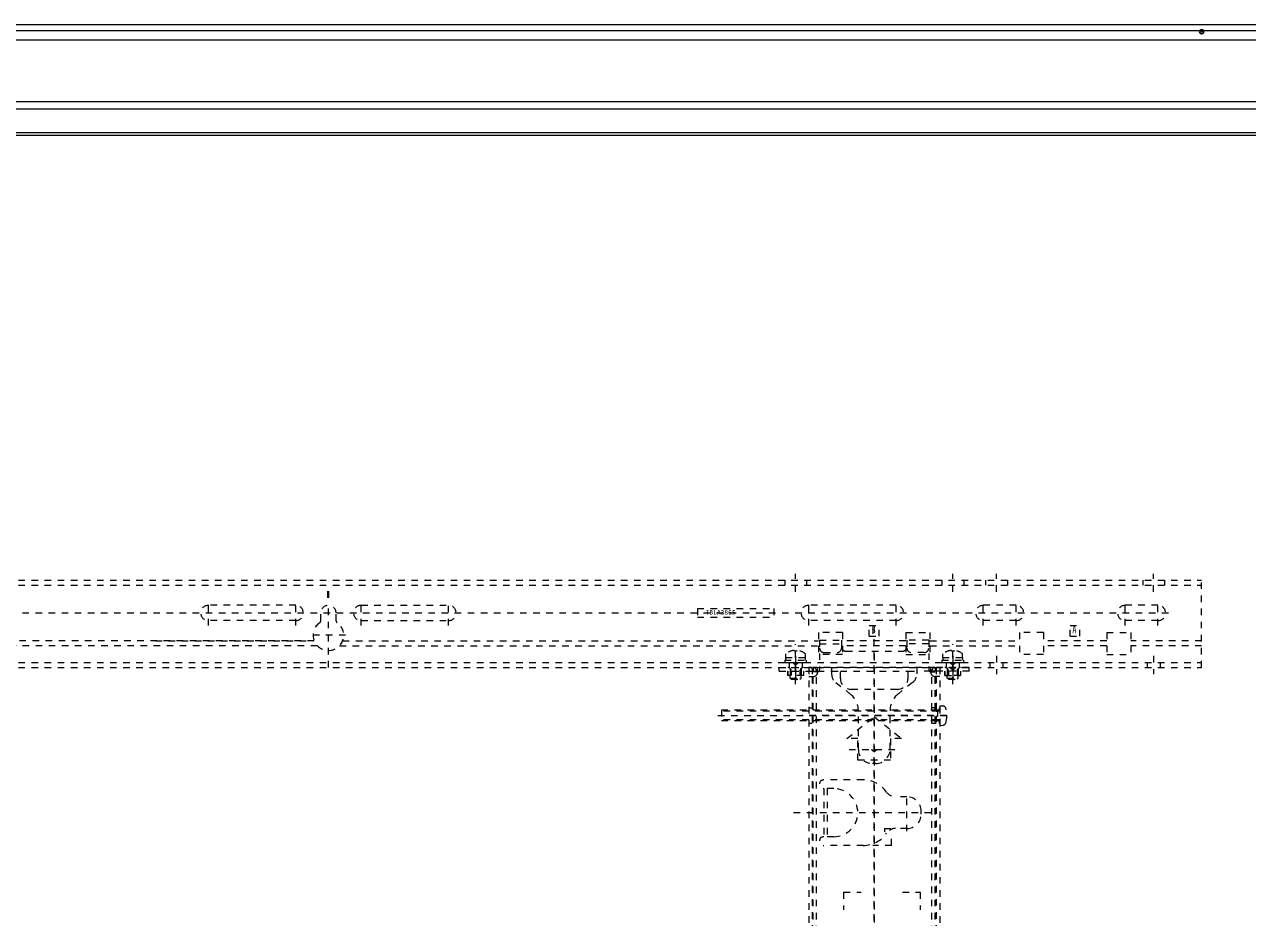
# Model space of a CAD drawing. Units: millimetres, scale not verified. Extents: x -98 to 63, y -194 to 57.
# Drawn here: x -30.47 to -11.8, y 16.59 to 30.23 of the extents above; entities that cross this region are included whole.
import ezdxf
from ezdxf.enums import TextEntityAlignment as Align

# ---------------------------------------------------------------- set-up
doc = ezdxf.new("R2010")
doc.units = ezdxf.units.MM
doc.header["$LTSCALE"] = 0.125
doc.header["$PDMODE"] = 32
doc.header["$PDSIZE"] = 0.0625
doc.linetypes.add('USER5', pattern=[1.4, 0.7, -0.7])
doc.layers.add('0-4_DEFPOINTS', color=7, linetype='Continuous')
doc.layers.add('0-5_GAIKEI', color=1, linetype='USER5', lineweight=18)
doc.layers.add('0-6_SUNPO', color=3, linetype='Continuous', lineweight=18)
doc.styles.add('ＭＳ ゴシック', font='')
doc.styles.get('ＭＳ ゴシック').set_extended_font_data('MS Gothic')

# ---------------------------------------------------------------- blocks, each defined once
blk = doc.blocks.new('D9')
at = {"layer": '0-4_DEFPOINTS'}
blk.add_point((-20.7606, 25.5116), dxfattribs=at)

msp = doc.modelspace()

# ---------------------------------------------------------------- linework, layer by layer
at = {"layer": '0-5_GAIKEI', "color": 7, "linetype": 'Continuous'}
msp.add_line((-49.0134, 30.2319), (-2.6464, 30.2319), dxfattribs=at)
at = {"layer": '0-5_GAIKEI', "linetype": 'Continuous'}
for p, q in [((-48.9245, 30.1416), (-2.7353, 30.1416)), ((-2.8865, 29.9904), (-48.7732, 29.9904)), ((-3.8687, 29.0512), (-47.7911, 29.0512)), ((-47.7866, 28.9455), (-3.8732, 28.9455)), ((-4.2879, 28.5787), (-47.3718, 28.5787)), ((-47.362, 28.5386), (-4.2977, 28.5386))]:
    msp.add_line(p, q, dxfattribs=at)
at = {"layer": '0-5_GAIKEI'}
for p, q in [((-39.1632, 21.7435), (-12.4965, 21.7435)), ((-39.1632, 21.6669), (-12.4965, 21.6669)), ((-25.8365, 21.4769), (-25.8365, 21.6669)), ((-25.8332, 21.4769), (-25.8332, 21.6669)), ((-25.8299, 21.4769), (-25.8299, 21.6669)), ((-25.8265, 21.4769), (-25.8265, 21.6669)), ((-25.8232, 21.4769), (-25.8232, 21.6669)), ((-18.8632, 21.7435), (-18.8632, 21.6669)), ((-18.6965, 21.5669), (-18.6965, 21.8435)), ((-18.5299, 21.7435), (-18.5299, 21.6669)), ((-16.4632, 21.7435), (-16.4632, 21.6669)), ((-16.2965, 21.5669), (-16.2965, 21.8435)), ((-16.1299, 21.7435), (-16.1299, 21.6669)), ((-15.7965, 21.7435), (-15.7965, 21.6669)), ((-15.6299, 21.5669), (-15.6299, 21.8435)), ((-15.4632, 21.7435), (-15.4632, 21.6669)), ((-13.3965, 21.7435), (-13.3965, 21.6669)), ((-13.2299, 21.5669), (-13.2299, 21.8435)), ((-13.0632, 21.7435), (-13.0632, 21.6669)), ((-12.4965, 20.4102), (-12.4965, 21.7435)), ((-27.6632, 21.0545), (-27.6632, 21.4273)), ((-26.3299, 21.3602), (-27.6632, 21.3602)), ((-26.3299, 21.0545), (-26.3299, 21.4273)), ((-25.8299, 20.4102), (-25.8299, 21.398)), ((-25.3299, 21.0545), (-25.3299, 21.4273)), ((-25.3299, 21.3602), (-23.9965, 21.3602)), ((-23.9965, 21.0545), (-23.9965, 21.4273)), ((-20.1965, 21.3102), (-19.0299, 21.3102)), ((-20.1965, 21.3102), (-20.1965, 21.1769)), ((-19.0299, 21.3102), (-19.0299, 21.1769)), ((-18.4965, 21.0545), (-18.4965, 21.4273)), ((-17.1632, 21.3602), (-18.4965, 21.3602)), ((-17.1632, 21.0545), (-17.1632, 21.4273)), ((-15.8299, 21.0545), (-15.8299, 21.4273)), ((-15.3299, 21.3602), (-15.8299, 21.3602)), ((-15.3299, 21.0545), (-15.3299, 21.4273)), ((-13.6632, 21.0545), (-13.6632, 21.4273)), ((-13.1632, 21.3602), (-13.6632, 21.3602)), ((-13.1632, 21.0545), (-13.1632, 21.4273)), ((-38.7028, 21.2435), (-12.9077, 21.2435)), ((-26.3299, 21.1269), (-27.6632, 21.1269)), ((-25.9465, 21.124), (-25.9465, 21.2435)), ((-25.7132, 21.124), (-25.7132, 21.2435)), ((-25.3299, 21.1269), (-23.9965, 21.1269)), ((-20.1965, 21.1769), (-19.0299, 21.1769)), ((-17.1632, 21.1269), (-18.4965, 21.1269)), ((-15.3299, 21.1269), (-15.8299, 21.1269)), ((-13.1632, 21.1269), (-13.6632, 21.1269)), ((-17.9799, 20.9435), (-18.3465, 20.9435)), ((-18.3465, 20.9435), (-18.3465, 20.6102)), ((-17.9799, 20.9435), (-17.9799, 20.6102)), ((-17.5715, 20.8869), (-17.5715, 21.0535)), ((-17.5715, 21.0535), (-17.4215, 21.0535)), ((-17.4965, 3.9435), (-17.4965, 21.0463)), ((-17.0132, 20.9435), (-16.6465, 20.9435)), ((-17.0132, 20.9435), (-17.0132, 20.6102)), ((-16.6465, 20.9435), (-16.6465, 20.6102)), ((-14.9132, 20.9435), (-15.2799, 20.9435)), ((-15.2799, 20.9435), (-15.2799, 20.6102)), ((-14.9132, 20.9435), (-14.9132, 20.6102)), ((-14.5049, 20.8869), (-14.5049, 21.0535)), ((-14.5049, 21.0535), (-14.3549, 21.0535)), ((-14.3549, 20.8869), (-14.3549, 21.0535)), ((-13.9465, 20.9435), (-13.5799, 20.9435)), ((-13.9465, 20.9435), (-13.9465, 20.6102)), ((-13.5799, 20.9435), (-13.5799, 20.6102)), ((-26.0478, 20.8202), (-33.3132, 20.8202)), ((-25.9997, 20.7435), (-33.3132, 20.7435)), ((-28.4702, 20.8202), (-26.0632, 20.8202)), ((-25.5673, 20.9035), (-26.0949, 20.9035)), ((-25.66, 20.7435), (-18.3465, 20.7435)), ((-25.6119, 20.8202), (-18.3465, 20.8202)), ((-18.6965, 20.1584), (-18.6965, 20.7693)), ((-18.3299, 20.8269), (-18.3299, 20.3769)), ((-18.3299, 20.7735), (-17.9965, 20.7735)), ((-17.0132, 20.8202), (-17.9799, 20.8202)), ((-17.0132, 20.7435), (-17.9799, 20.7435)), ((-16.6632, 20.7735), (-16.9965, 20.7735)), ((-16.6632, 20.8269), (-16.6632, 20.3769)), ((-16.6465, 20.8202), (-15.2799, 20.8202)), ((-16.6465, 20.7435), (-15.2799, 20.7435)), ((-16.2965, 20.1584), (-16.2965, 20.7693)), ((-13.9465, 20.8202), (-14.9132, 20.8202)), ((-13.9465, 20.7435), (-14.9132, 20.7435)), ((-14.5049, 20.8869), (-14.3549, 20.8869)), ((-12.4965, 20.8202), (-13.5799, 20.8202)), ((-12.4965, 20.7435), (-13.5799, 20.7435)), ((-18.8499, 20.5635), (-18.5432, 20.5635)), ((-18.8499, 20.5635), (-18.8499, 20.5202)), ((-18.8465, 20.5635), (-18.8465, 20.6185)), ((-18.7165, 20.6727), (-18.7165, 20.6593)), ((-18.6965, 20.5869), (-18.6965, 20.3102)), ((-18.5465, 20.5635), (-18.5465, 20.6185)), ((-18.5432, 20.5202), (-18.5432, 20.5635)), ((-17.9799, 20.6102), (-18.3465, 20.6102)), ((-18.2632, 20.6402), (-18.0632, 20.6402)), ((-17.9299, 20.6602), (-17.0632, 20.6602)), ((-17.4965, 20.6161), (-17.4965, 4.7913)), ((-17.0132, 20.6102), (-16.6465, 20.6102)), ((-16.7299, 20.6402), (-16.9299, 20.6402)), ((-16.4499, 20.5635), (-16.1432, 20.5635)), ((-16.4499, 20.5635), (-16.4499, 20.5202)), ((-16.4465, 20.5635), (-16.4465, 20.6185)), ((-16.3165, 20.6727), (-16.3165, 20.6593)), ((-16.2965, 20.5869), (-16.2965, 20.3102)), ((-16.1465, 20.5635), (-16.1465, 20.6185)), ((-16.1432, 20.5202), (-16.1432, 20.5635)), ((-15.6299, 20.5869), (-15.6299, 20.3102)), ((-14.9132, 20.6102), (-15.2799, 20.6102)), ((-13.9465, 20.6102), (-13.5799, 20.6102)), ((-13.2299, 20.5869), (-13.2299, 20.3102)), ((-39.1632, 20.4869), (-12.4965, 20.4869)), ((-39.1632, 20.4102), (-12.4965, 20.4102)), ((-18.9465, 20.4102), (-18.4299, 20.4102)), ((-18.9465, 20.3569), (-18.9465, 20.4102)), ((-18.9465, 20.3569), (-18.4299, 20.3569)), ((-18.8632, 20.5202), (-18.5299, 20.5202)), ((-18.8632, 20.5202), (-18.8632, 20.4869)), ((-18.8632, 20.4869), (-18.5299, 20.4869)), ((-18.8165, 20.2902), (-18.8165, 20.3569)), ((-18.8165, 20.3569), (-18.8165, 20.2902)), ((-18.7965, 20.4869), (-18.7965, 20.4102)), ((-18.7799, 20.3956), (-18.7799, 20.2902)), ((-18.7632, 20.3569), (-18.7632, 20.2902)), ((-18.6965, 20.5102), (-18.6965, 20.1902)), ((-18.6299, 20.3569), (-18.6299, 20.2902)), ((-18.6132, 20.3956), (-18.6132, 20.2902)), ((-18.5965, 20.4869), (-18.5965, 20.4102)), ((-18.5765, 20.3569), (-18.5765, 20.2902)), ((-18.5299, 20.4869), (-18.5299, 20.5202)), ((-18.4432, 20.4102), (-18.4965, 20.4102)), ((-18.4965, 20.4102), (-18.4965, 4.6102)), ((-18.4432, 20.4102), (-18.4432, 20.2735)), ((-18.4299, 4.5635), (-18.4299, 20.3569)), ((-16.5665, 20.4102), (-18.4265, 20.4102)), ((-18.3765, 4.5635), (-18.3765, 20.3569)), ((-18.3599, 20.3402), (-18.3599, 20.4102)), ((-18.3599, 20.3569), (-18.1465, 20.3569)), ((-18.1465, 20.4102), (-18.1465, 20.3116)), ((-18.1465, 20.3569), (-18.0132, 20.3569)), ((-18.0132, 20.2435), (-18.0132, 20.4102)), ((-16.9799, 20.2435), (-16.9799, 20.4102)), ((-16.8465, 20.4102), (-16.8465, 20.3116)), ((-16.6332, 20.3569), (-16.8465, 20.3569)), ((-16.6332, 20.3402), (-16.6332, 20.4102)), ((-16.6165, 4.5635), (-16.6165, 20.3569)), ((-16.5632, 4.5635), (-16.5632, 20.3569)), ((-16.0465, 20.4102), (-16.5549, 20.4102)), ((-16.0465, 20.3569), (-16.5549, 20.3569)), ((-16.5499, 20.4102), (-16.4965, 20.4102)), ((-16.5499, 20.4102), (-16.5499, 20.2735)), ((-16.4965, 20.4102), (-16.4965, 4.6102)), ((-16.4632, 20.5202), (-16.1299, 20.5202)), ((-16.4632, 20.5202), (-16.4632, 20.4869)), ((-16.4632, 20.4869), (-16.1299, 20.4869)), ((-16.4165, 20.2902), (-16.4165, 20.3569)), ((-16.4165, 20.3569), (-16.4165, 20.2902)), ((-16.3965, 20.4869), (-16.3965, 20.4102)), ((-16.3799, 20.3956), (-16.3799, 20.2902)), ((-16.3632, 20.3569), (-16.3632, 20.2902)), ((-16.2965, 20.5102), (-16.2965, 20.1902)), ((-16.2299, 20.3569), (-16.2299, 20.2902)), ((-16.2132, 20.3956), (-16.2132, 20.2902)), ((-16.1965, 20.4869), (-16.1965, 20.4102)), ((-16.1765, 20.3569), (-16.1765, 20.2902)), ((-16.1765, 20.3569), (-16.1765, 20.2902)), ((-16.1299, 20.4869), (-16.1299, 20.5202)), ((-16.0465, 20.3569), (-16.0465, 20.4102)), ((-15.7299, 20.4869), (-15.7299, 20.4102)), ((-15.5299, 20.4869), (-15.5299, 20.4102)), ((-13.3299, 20.4869), (-13.3299, 20.4102)), ((-13.1299, 20.4869), (-13.1299, 20.4102)), ((-18.5765, 20.2902), (-18.8165, 20.2902)), ((-18.7799, 20.248), (-18.7799, 20.2902)), ((-18.7621, 20.2302), (-18.631, 20.2302)), ((-18.631, 20.2302), (-18.6132, 20.248)), ((-18.6132, 20.248), (-18.6132, 20.2902)), ((-18.4965, 20.2735), (-18.4265, 20.2735)), ((-18.4432, 20.2735), (-18.4432, 5.3102)), ((-18.0827, 20.1804), (-17.8658, 20.0103)), ((-16.9104, 20.1804), (-17.1273, 20.0103)), ((-16.4965, 20.2735), (-16.5666, 20.2735)), ((-16.5499, 20.2735), (-16.5499, 5.3102)), ((-16.1765, 20.2902), (-16.4165, 20.2902)), ((-16.4165, 20.2902), (-16.1765, 20.2902)), ((-16.3799, 20.248), (-16.3799, 20.2902)), ((-16.3621, 20.2302), (-16.231, 20.2302)), ((-16.231, 20.2302), (-16.2132, 20.248)), ((-16.2132, 20.248), (-16.2132, 20.2902)), ((-17.1465, 20.0769), (-17.8465, 20.0769)), ((-16.5499, 19.7969), (-16.6165, 19.7969)), ((-16.4965, 19.8269), (-16.4502, 19.8244)), ((-16.4965, 19.8269), (-16.4965, 19.5269)), ((-19.8824, 19.6769), (-16.3345, 19.6769)), ((-19.8299, 19.7602), (-19.8299, 19.5935)), ((-16.4965, 19.7435), (-19.8299, 19.7435)), ((-16.4965, 19.6102), (-19.8299, 19.6102)), ((-16.3899, 19.6769), (-18.5999, 19.6769)), ((-18.4965, 19.7935), (-18.4432, 19.7935)), ((-17.9132, 19.3269), (-17.4965, 19.6602)), ((-17.7382, 19.1602), (-17.7382, 19.7513)), ((-17.4965, 19.6602), (-17.0799, 19.3269)), ((-17.2549, 19.1602), (-17.2549, 19.7513)), ((-16.5111, 19.7602), (-16.6165, 19.7602)), ((-16.5499, 19.7435), (-16.6165, 19.7435)), ((-16.5499, 19.6102), (-16.6165, 19.6102)), ((-16.5299, 19.7602), (-16.5299, 19.5935)), ((-18.4965, 19.5602), (-18.4432, 19.5602)), ((-16.5111, 19.5935), (-16.6165, 19.5935)), ((-16.4965, 19.5269), (-16.4502, 19.5293)), ((-17.7465, 19.3269), (-17.9132, 19.3269)), ((-17.0799, 19.3269), (-17.2465, 19.3269)), ((-17.8799, 19.1602), (-17.1132, 19.1602)), ((-17.4715, 18.9435), (-17.5215, 18.9435)), ((-17.6632, 18.6935), (-18.2665, 18.6935)), ((-18.2132, 18.5602), (-18.2132, 17.8269)), ((-16.9965, 18.4352), (-17.17, 18.4352)), ((-16.9965, 17.9101), (-16.9965, 18.4509)), ((-18.7265, 18.1935), (-16.5794, 18.1935)), ((-16.7799, 18.1685), (-16.7799, 18.2185)), ((-17.3367, 17.9519), (-17.3367, 17.9022)), ((-17.3367, 17.9519), (-17.2442, 17.9519)), ((-16.9965, 17.9519), (-17.17, 17.9519)), ((-18.1132, 17.8269), (-18.2665, 17.8269)), ((-17.2299, 17.6935), (-17.2299, 17.8249)), ((-17.6632, 17.6935), (-18.2665, 17.6935)), ((-17.2299, 17.6935), (-17.5167, 17.6935)), ((-17.9632, 16.9769), (-17.6965, 16.9769)), ((-17.9632, 16.9769), (-17.9632, 16.7102)), ((-17.0632, 16.9769), (-16.7965, 16.9769)), ((-16.7965, 16.9769), (-16.7965, 16.7102))]:
    msp.add_line(p, q, dxfattribs=at)
for points in [[(-17.5715, 20.8869), (-17.4215, 20.8869), (-17.4215, 21.0535)], [(-18.3299, 20.8269), (-17.9965, 20.8269), (-17.9965, 20.7069)], [(-16.6632, 20.8269), (-16.9965, 20.8269), (-16.9965, 20.7069)], [(-18.6765, 20.6727), (-18.6765, 20.6593), (-18.7165, 20.6593)], [(-16.2765, 20.6727), (-16.2765, 20.6593), (-16.3165, 20.6593)], [(-18.5765, 20.3569), (-18.5765, 20.2902), (-18.8165, 20.2902)], [(-18.4265, 20.4102), (-18.4265, 20.3569), (-18.3599, 20.3569)], [(-18.0132, 20.3569), (-16.9799, 20.3569), (-16.8465, 20.3569)], [(-16.5665, 20.4102), (-16.5665, 20.3569), (-16.6332, 20.3569)], [(-18.7621, 20.2302), (-18.7799, 20.248), (-18.6132, 20.248)], [(-18.3632, 20.3435), (-18.3765, 20.3435), (-18.4299, 20.3435)], [(-16.6299, 20.3435), (-16.6165, 20.3435), (-16.5632, 20.3435)], [(-16.3621, 20.2302), (-16.3799, 20.248), (-16.2132, 20.248)], [(-16.5499, 19.5569), (-16.6165, 19.5569), (-16.6165, 19.7969)], [(-16.4965, 19.7435), (-16.5299, 19.7602), (-19.8299, 19.7602)], [(-16.4965, 19.6102), (-16.5299, 19.5935), (-19.8299, 19.5935)], [(-17.2465, 19.3269), (-17.2465, 18.9935), (-17.7465, 18.9935), (-17.7465, 19.3269)], [(-18.1132, 18.5602), (-18.2665, 18.5602), (-18.2665, 17.8269)]]:
    msp.add_lwpolyline(points, dxfattribs=at)
for centre, radius, start, end in [((-27.6632, 21.2435), 0.1167, 90, 270), ((-26.3299, 21.2435), 0.1167, 270, 90), ((-25.8299, 21.2435), 0.1167, 0, 180), ((-25.3299, 21.2435), 0.1167, 90, 270), ((-23.9965, 21.2435), 0.1167, 270, 90), ((-18.4965, 21.2435), 0.1167, 90, 270), ((-17.1632, 21.2435), 0.1167, 270, 90), ((-15.8299, 21.2435), 0.1167, 90, 270), ((-15.3299, 21.2435), 0.1167, 270, 90), ((-13.6632, 21.2435), 0.1167, 90, 270), ((-13.1632, 21.2435), 0.1167, 270, 90), ((-25.9799, 21.124), 0.0333, 304.22887, 0), ((-25.6799, 21.124), 0.0333, 180, 235.77113), ((-25.8299, 20.9035), 0.2333, 124.22887, 55.77113), ((-18.6965, 20.4415), 0.2321, 94.94446, 130.27261), ((-18.6965, 20.4415), 0.2321, 49.72739, 85.05554), ((-18.2632, 20.7069), 0.0667, 180, 270), ((-18.0632, 20.7069), 0.0667, 270, 0), ((-17.9299, 20.7269), 0.0667, 180, 270), ((-17.0632, 20.7269), 0.0667, 270, 0), ((-16.9299, 20.7069), 0.0667, 180, 270), ((-16.7299, 20.7069), 0.0667, 270, 0), ((-16.2965, 20.4415), 0.2321, 94.94446, 130.27261), ((-16.2965, 20.4415), 0.2321, 49.72739, 85.05554), ((-18.8165, 20.3569), 0.0533, 0, 90), ((-18.5765, 20.3569), 0.0533, 90, 180), ((-18.4299, 20.3569), 0.0533, 0, 90), ((-18.3632, 20.3769), 0.0333, 270, 0), ((-16.6299, 20.3769), 0.0333, 180, 270), ((-16.5632, 20.3569), 0.0533, 90, 180), ((-16.4165, 20.3569), 0.0533, 0, 90), ((-16.1765, 20.3569), 0.0533, 90, 180), ((-18.4265, 20.3402), 0.0667, 270, 0), ((-17.9799, 20.3116), 0.1667, 180, 231.89242), ((-17.8465, 20.2435), 0.1667, 180, 270), ((-17.1465, 20.2435), 0.1667, 270, 0), ((-17.0132, 20.3116), 0.1667, 308.10758, 360), ((-16.5665, 20.3402), 0.0667, 180, 270), ((-18.0715, 19.748), 0.3333, 0, 51.89242), ((-16.9215, 19.748), 0.3333, 128.10758, 180), ((-16.5499, 19.7969), 0.0533, 270, 0), ((-16.453, 19.7712), 0.0533, 15.78599, 87), ((-16.5499, 19.5569), 0.0533, 0, 90), ((-16.7865, 19.6769), 0.4, 344.21401, 15.78599), ((-16.453, 19.5826), 0.0533, 273, 344.21401), ((-17.5215, 19.1602), 0.2167, 180, 270), ((-17.4715, 19.1602), 0.2167, 270, 0), ((-18.2665, 18.6269), 0.0667, 90, 270), ((-17.6632, 18.2602), 0.4333, 34.71149, 90), ((-18.1132, 18.1935), 0.3667, 270, 90), ((-17.17, 18.6019), 0.1667, 214.71149, 270), ((-16.9965, 18.2185), 0.2167, 0, 90), ((-16.9965, 18.1685), 0.2167, 270, 0), ((-17.17, 17.7852), 0.1667, 90, 145.28851), ((-18.2665, 17.7602), 0.0667, 90, 270), ((-17.6632, 18.1269), 0.4333, 270, 325.28851)]:
    msp.add_arc(centre, radius, start, end, dxfattribs=at)
for p in [(-18.6965, 20.4869), (-16.2965, 20.4869), (-16.2965, 20.4102), (-17.4965, 19.1602)]:
    msp.add_point(p, dxfattribs=at)

# ---------------------------------------------------------------- block references
at = {"layer": '0-6_SUNPO'}
msp.add_blockref('D9', (8.264, 4.6089), dxfattribs=at)

# ---------------------------------------------------------------- texts
at = {"layer": '0-5_GAIKEI', "color": 7, "style": 'ＭＳ ゴシック'}
msp.add_text('TBLA3865', height=0.07331, dxfattribs=at).set_placement((-20.0708, 21.1948), align=Align.BOTTOM_LEFT)
at = {"layer": '0-5_GAIKEI', "color": 7, "style": 'ＭＳ ゴシック', "width": 0.75}
for s, p in [('B', (-17.5382, 20.8922)), ('A', (-14.4715, 20.8939))]:
    msp.add_text(s, height=0.1222, dxfattribs=at).set_placement(p, align=Align.BOTTOM_LEFT)

doc.saveas('drawing.dxf')
